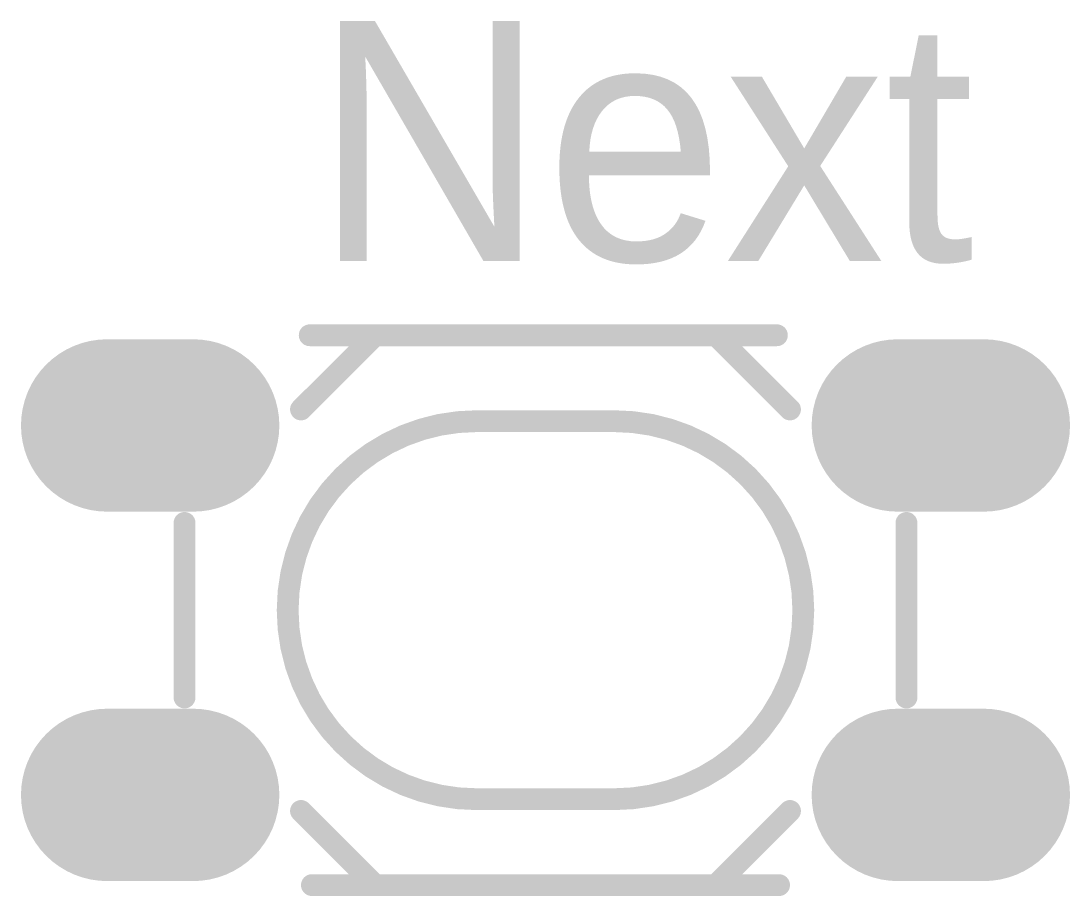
# Model space of a CAD drawing. Header units: millimetres. Extents: x 18.6 to 91.5, y 20.1 to 88.8.
# Drawn here: x 43.55 to 49.65, y 27.9 to 32.99 of the extents above; entities that cross this region are included whole.
import ezdxf

# ---------------------------------------------------------------- set-up
doc = ezdxf.new("R2010")
doc.units = ezdxf.units.MM
for name, color, linetype in [('TopLayer', 1, 'Continuous'), ('TopOverlay', 2, 'Continuous'), ('TopPaste', 8, 'Continuous'), ('TopSolder', 216, 'Continuous')]:
    doc.layers.add(name, color=color, linetype=linetype)

# ---------------------------------------------------------------- blocks, each defined once
blk = doc.blocks.new('3_4_2_5____3')
at = {"layer": 'TopLayer', "const_width": 0.8}
for points in [[(-2.55, 1.075), (-2.05, 1.075)], [(2.05, 1.075), (2.55, 1.075)], [(-2.55, -1.075), (-2.05, -1.075)], [(2.05, -1.075), (2.55, -1.075)]]:
    blk.add_lwpolyline(points, dxfattribs=at)
at = {"layer": 'TopLayer', "const_width": 0.4}
for points in [[(-2.75, 1.075, 1), (-2.35, 1.075, 1)], [(-2.25, 1.075, 1), (-1.85, 1.075, 1)], [(1.85, 1.075, 1), (2.25, 1.075, 1)], [(2.35, 1.075, 1), (2.75, 1.075, 1)], [(-2.75, -1.075, 1), (-2.35, -1.075, 1)], [(-2.25, -1.075, 1), (-1.85, -1.075, 1)], [(1.85, -1.075, 1), (2.25, -1.075, 1)], [(2.35, -1.075, 1), (2.75, -1.075, 1)]]:
    blk.add_lwpolyline(points, format="xyb", close=True, dxfattribs=at)
at = {"layer": 'TopOverlay', "const_width": 0.127}
for points in [[(-1.3716, 1.6), (1.3462, 1.6)], [(-1.4224, 1.1684), (-1.016, 1.5748)], [(1.016, 1.5748), (1.4224, 1.1684)], [(-0.4, 1.1), (0.4, 1.1)], [(-2.1, -0.508), (-2.1, 0.508)], [(2.1, -0.508), (2.1, 0.508)], [(-0.4, -1.1), (0.4, -1.1)], [(-1.4224, -1.1684), (-1.016, -1.5748)], [(1.016, -1.5748), (1.4224, -1.1684)], [(-1.3589, -1.6), (1.3589, -1.6)]]:
    blk.add_lwpolyline(points, dxfattribs=at)
at = {"layer": 'TopOverlay', "const_width": 0.0635}
for points in [[(-1.4034, 1.6, 1), (-1.3398, 1.6, 1)], [(1.3144, 1.6, 1), (1.378, 1.6, 1)], [(-1.0477, 1.5748, 1), (-0.9842, 1.5748, 1)], [(0.9842, 1.5748, 1), (1.0477, 1.5748, 1)], [(-1.4542, 1.1684, 1), (-1.3906, 1.1684, 1)], [(1.3906, 1.1684, 1), (1.4542, 1.1684, 1)], [(-0.4317, 1.1, 1), (-0.3682, 1.1, 1)], [(-0.4317, 1.1, 1), (-0.3682, 1.1, 1)], [(0.3682, 1.1, 1), (0.4317, 1.1, 1)], [(0.3682, 1.1, 1), (0.4317, 1.1, 1)], [(-2.1318, 0.508, 1), (-2.0683, 0.508, 1)], [(2.0683, 0.508, 1), (2.1318, 0.508, 1)], [(-2.1318, -0.508, 1), (-2.0683, -0.508, 1)], [(2.0683, -0.508, 1), (2.1318, -0.508, 1)], [(-0.4317, -1.1, 1), (-0.3682, -1.1, 1)], [(-0.4317, -1.1, 1), (-0.3682, -1.1, 1)], [(0.3682, -1.1, 1), (0.4317, -1.1, 1)], [(0.3682, -1.1, 1), (0.4317, -1.1, 1)], [(-1.4542, -1.1684, 1), (-1.3906, -1.1684, 1)], [(1.3906, -1.1684, 1), (1.4542, -1.1684, 1)], [(-1.0477, -1.5748, 1), (-0.9842, -1.5748, 1)], [(0.9842, -1.5748, 1), (1.0477, -1.5748, 1)], [(-1.3906, -1.6, 1), (-1.3272, -1.6, 1)], [(1.3272, -1.6, 1), (1.3906, -1.6, 1)]]:
    blk.add_lwpolyline(points, format="xyb", close=True, dxfattribs=at)
at = {"layer": 'TopOverlay', "const_width": 0.127}
for points in [[(-0.4, -1.1, -1), (-0.4, 1.1)], [(0.4, 1.1, -1), (0.4, -1.1)]]:
    blk.add_lwpolyline(points, format="xyb", dxfattribs=at)
at = {"layer": 'TopPaste', "const_width": 0.8}
for points in [[(-2.55, 1.075), (-2.05, 1.075)], [(2.05, 1.075), (2.55, 1.075)], [(-2.55, -1.075), (-2.05, -1.075)], [(2.05, -1.075), (2.55, -1.075)]]:
    blk.add_lwpolyline(points, dxfattribs=at)
at = {"layer": 'TopPaste', "const_width": 0.4}
for points in [[(-2.75, 1.075, 1), (-2.35, 1.075, 1)], [(-2.25, 1.075, 1), (-1.85, 1.075, 1)], [(1.85, 1.075, 1), (2.25, 1.075, 1)], [(2.35, 1.075, 1), (2.75, 1.075, 1)], [(-2.75, -1.075, 1), (-2.35, -1.075, 1)], [(-2.25, -1.075, 1), (-1.85, -1.075, 1)], [(1.85, -1.075, 1), (2.25, -1.075, 1)], [(2.35, -1.075, 1), (2.75, -1.075, 1)]]:
    blk.add_lwpolyline(points, format="xyb", close=True, dxfattribs=at)
at = {"layer": 'TopSolder', "const_width": 1.0032}
for points in [[(-2.55, 1.075), (-2.05, 1.075)], [(2.05, 1.075), (2.55, 1.075)], [(-2.55, -1.075), (-2.05, -1.075)], [(2.05, -1.075), (2.55, -1.075)]]:
    blk.add_lwpolyline(points, dxfattribs=at)
at = {"layer": 'TopSolder', "const_width": 0.5016}
for points in [[(-2.8008, 1.075, 1), (-2.2992, 1.075, 1)], [(-2.3008, 1.075, 1), (-1.7992, 1.075, 1)], [(1.7992, 1.075, 1), (2.3008, 1.075, 1)], [(2.2992, 1.075, 1), (2.8008, 1.075, 1)], [(-2.8008, -1.075, 1), (-2.2992, -1.075, 1)], [(-2.3008, -1.075, 1), (-1.7992, -1.075, 1)], [(1.7992, -1.075, 1), (2.3008, -1.075, 1)], [(2.2992, -1.075, 1), (2.8008, -1.075, 1)]]:
    blk.add_lwpolyline(points, format="xyb", close=True, dxfattribs=at)

msp = doc.modelspace()

# ---------------------------------------------------------------- block references
at = {"rotation": 360}
msp.add_blockref('3_4_2_5____3', (46.598, 29.559), dxfattribs=at)

# ---------------------------------------------------------------- texts
at = {"layer": 'TopOverlay'}
msp.add_text('Next', height=1.397, dxfattribs=at).set_placement((45.25, 31.591))

doc.saveas('drawing.dxf')
